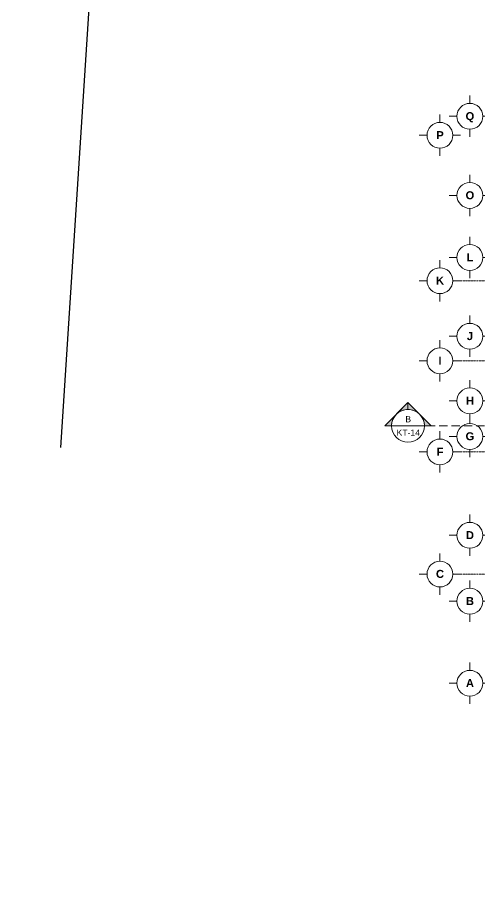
# Model space of a CAD drawing. Header units: millimetres. Extents: x -55734 to 118445, y -16290 to 119028.
# Drawn here: x -55734 to -19999, y -16115 to 51518 of the extents above; entities that cross this region are included whole.
import ezdxf
from ezdxf.xclip import XClip

# ---------------------------------------------------------------- set-up
doc = ezdxf.new("R2010")
doc.units = ezdxf.units.MM
doc.header["$XCLIPFRAME"] = 0
doc.linetypes.add('Grid Line', pattern=[4.2, 3, -0.6, 0, -0.6])
doc.linetypes.add('HIDDEN2', pattern=[4.7625, 3.175, -1.5875])
doc.layers.add('20180221 BF$0$54', color=7, linetype='Continuous')
for name, color, linetype, lineweight in [('G-ANNO-SYMB', 111, 'Continuous', 5), ('KH', 6, 'Continuous', 5), ('KI-HIEU-1', 151, 'Continuous', 9), ('NET THAY 2', 55, 'Continuous', 5), ('TRUC', 225, 'Continuous', 5)]:
    doc.layers.add(name, color=color, linetype=linetype, lineweight=lineweight)
doc.styles.add('Arial', font='arial_0.ttf', dxfattribs={"height": 476.25})
doc.styles.add('Arial_B', font='arialbd_0.ttf', dxfattribs={"height": 3})

# ---------------------------------------------------------------- blocks, each defined once
blk = doc.blocks.new('Section - Section Head - Filled-317961-MẶT BẰNG TẦNG 1')
at = {"layer": 'G-ANNO-SYMB'}
h = blk.add_hatch(color=256, dxfattribs=at)
edge = h.paths.add_edge_path(flags=0)
edge.add_line((-10.84, 4.49), (-6.35, 8.98))
edge.add_line((-6.35, 8.98), (-6.35, 6.35))
edge.add_arc((-6.35, 0), 6.35, 90, 135)
h = blk.add_hatch(color=256, dxfattribs=at)
edge = h.paths.add_edge_path(flags=0)
edge.add_arc((-6.35, 0), 6.35, 45, 90)
edge.add_line((-6.35, 6.35), (-6.35, 8.98))
edge.add_line((-6.35, 8.98), (-1.86, 4.49))
h = blk.add_hatch(color=256, dxfattribs=at)
edge = h.paths.add_edge_path(flags=0)
edge.add_arc((-6.35, 0), 6.36, 137.9216, 180)
edge.add_line((-12.71, 0), (-15.33, 0))
edge.add_line((-15.33, 0), (-11.07, 4.26))
h = blk.add_hatch(color=256, dxfattribs=at)
edge = h.paths.add_edge_path(flags=0)
edge.add_line((-1.63, 4.26), (2.63, 0))
edge.add_line((2.63, 0), (0.01, 0))
edge.add_arc((-6.35, 0), 6.36, 0, 42.0784)
for p, q in [((-6.35, 8.98), (-15.33, 0)), ((-6.35, 8.98), (-10.84, 4.49)), ((-6.35, 8.98), (2.63, 0)), ((-6.35, 6.35), (-6.35, 8.98)), ((-1.86, 4.49), (-6.35, 8.98)), ((-6.35, 8.98), (-6.35, 6.35)), ((-11.07, 4.26), (-15.33, 0)), ((2.63, 0), (-1.63, 4.26)), ((-15.33, 0), (-12.71, 0)), ((0.01, 0), (2.63, 0)), ((-12.7, 0), (-15.33, 0)), ((0, 0), (2.63, 0))]:
    blk.add_line(p, q, dxfattribs=at)
for radius, start, end in [(6.36, 137.9216, 180), (6.35, 360, 180), (6.35, 90, 135), (6.35, 45, 90), (6.36, 0, 42.0784), (6.35, 180, 360)]:
    blk.add_arc((-6.35, 0), radius, start, end, dxfattribs=at)
blk = doc.blocks.new('A$C1F0A2BF7')
at = {"layer": '20180221 BF$0$54'}
blk.add_lwpolyline([(220897, 154644), (210020, -13579), (0, 0), (10876, 168223)], close=True, dxfattribs=at)
blk.add_lwpolyline([(220897, 154644), (210020, -13579), (0, 0), (10876, 168223)], close=True, dxfattribs=at)
blk = doc.blocks.new('Grid - FamilyAL-KH TRUC-550400-MẶT BẰNG HẦM 2')
at = {"layer": 'KH'}
for p, q in [((0, 7), (0, 4)), ((-8, -1), (-5, -1)), ((8, -1), (5, -1)), ((0, -9), (0, -6))]:
    blk.add_line(p, q, dxfattribs=at)
blk.add_circle((0, -1), 5, dxfattribs=at)

msp = doc.modelspace()

# ---------------------------------------------------------------- linework, layer by layer
at = {"layer": 'G-ANNO-SYMB'}
msp.add_line((-26801.2, 19919), (-24261.2, 19919), dxfattribs=at)
at = {"layer": 'KI-HIEU-1', "linetype": 'HIDDEN2', "ltscale": 200}
msp.add_line((-24070.5, 19919), (115122.3, 19919), dxfattribs=at)
at = {"layer": 'TRUC', "linetype": 'Grid Line', "ltscale": 50}
for p, q in [((48819.1, 31149.9), (-21659.5, 31149.9)), ((48819.1, 24949.9), (-21659.5, 24949.9)), ((48819.1, 17899.9), (-21659.5, 17899.9)), ((48819.1, 8449.9), (-21659.5, 8449.9))]:
    msp.add_line(p, q, dxfattribs=at)

# ---------------------------------------------------------------- block references
at = {"lineweight": 5, "xscale": 200.0000000000002, "yscale": 200.0000000000002, "zscale": 200.0000000000002, "rotation": 90}
for p in [(-20944.9, 43869.9), (-23259.5, 42399.9), (-20944.9, 37749.9), (-20944.9, 32949.9), (-23259.5, 31149.9), (-20944.9, 26849.9), (-23259.5, 24949.9), (-20944.9, 21849.9), (-20944.9, 19099.9), (-23259.5, 17899.9), (-20944.9, 11449.9), (-23259.5, 8449.9), (-20944.9, 6349.9), (-20944.9, -0.1)]:
    msp.add_blockref('Grid - FamilyAL-KH TRUC-550400-MẶT BẰNG HẦM 2', p, dxfattribs=at)
at = {"layer": 'G-ANNO-SYMB', "xscale": 199.9999999999999, "yscale": 199.9999999999999, "zscale": 199.9999999999999}
msp.add_blockref('Section - Section Head - Filled-317961-MẶT BẰNG TẦNG 1', (-24261.2, 19919), dxfattribs=at)
at = {"layer": 'NET THAY 2'}
ref = msp.add_blockref('A$C1F0A2BF7', (-55733.8, -33492.4, 0), dxfattribs=at)
XClip(ref).set_block_clipping_path([(-27462.6186291156, 51738.6749988016), (137958.5174097056, 152520.3806320981)])

# ---------------------------------------------------------------- texts
at = {"layer": 'G-ANNO-SYMB', "attachment_point": 2, "line_spacing_factor": 0.941778, "style": 'Arial'}
for s, insert, char_height, width in [('B', (-25515, 20672.3), 476.2, 443.133), ('KT-14', (-25506.9, 19633.2), 476.25, 2240.682)]:
    msp.add_mtext(s, dxfattribs=dict(at, insert=insert, char_height=char_height, width=width))
at = {"layer": 'KH', "char_height": 619.048, "attachment_point": 2, "line_spacing_factor": 0.941778, "style": 'Arial_B'}
for s, insert, width in [('\\fArial|b1|i0|c0|p34|;Q', (-20739.7, 44192.4), 785.949), ('\\fArial|b1|i0|c0|p34|;P', (-23054.4, 42722.4), 668.424), ('\\fArial|b1|i0|c0|p34|;O', (-20739.7, 38072.4), 785.949), ('\\fArial|b1|i0|c0|p34|;L', (-20739.7, 33272.4), 617.007), ('\\fArial|b1|i0|c0|p34|;K', (-23054.4, 31472.4), 727.186), ('\\fArial|b1|i0|c0|p34|;J', (-20739.7, 27172.4), 558.244), ('\\fArial|b1|i0|c0|p34|;I', (-23054.4, 25272.4), 279.122), ('\\fArial|b1|i0|c0|p34|;H', (-20739.7, 22172.4), 727.186), ('\\fArial|b1|i0|c0|p34|;G', (-20739.7, 19422.4), 785.949), ('\\fArial|b1|i0|c0|p34|;F', (-23054.4, 18222.4), 617.007), ('\\fArial|b1|i0|c0|p34|;D', (-20739.7, 11772.4), 727.186), ('\\fArial|b1|i0|c0|p34|;C', (-23054.4, 8772.4), 727.186), ('\\fArial|b1|i0|c0|p34|;B', (-20739.7, 6672.4), 727.186), ('\\fArial|b1|i0|c0|p34|;A', (-20739.7, 322.4), 705.15)]:
    msp.add_mtext(s, dxfattribs=dict(at, insert=insert, width=width))

doc.saveas('drawing.dxf')
